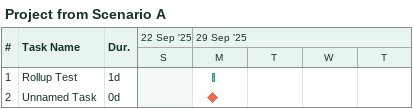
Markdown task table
Project from Scenario A

| ID | Task | Duration | Start | Finish |
|---|---|---|---|---|
| 1 | Rollup Test | 1d | 2025-09-29 | 2025-09-29 |
| 2 | Unnamed Task | 0d | 2025-09-29 | 2025-09-29 |
